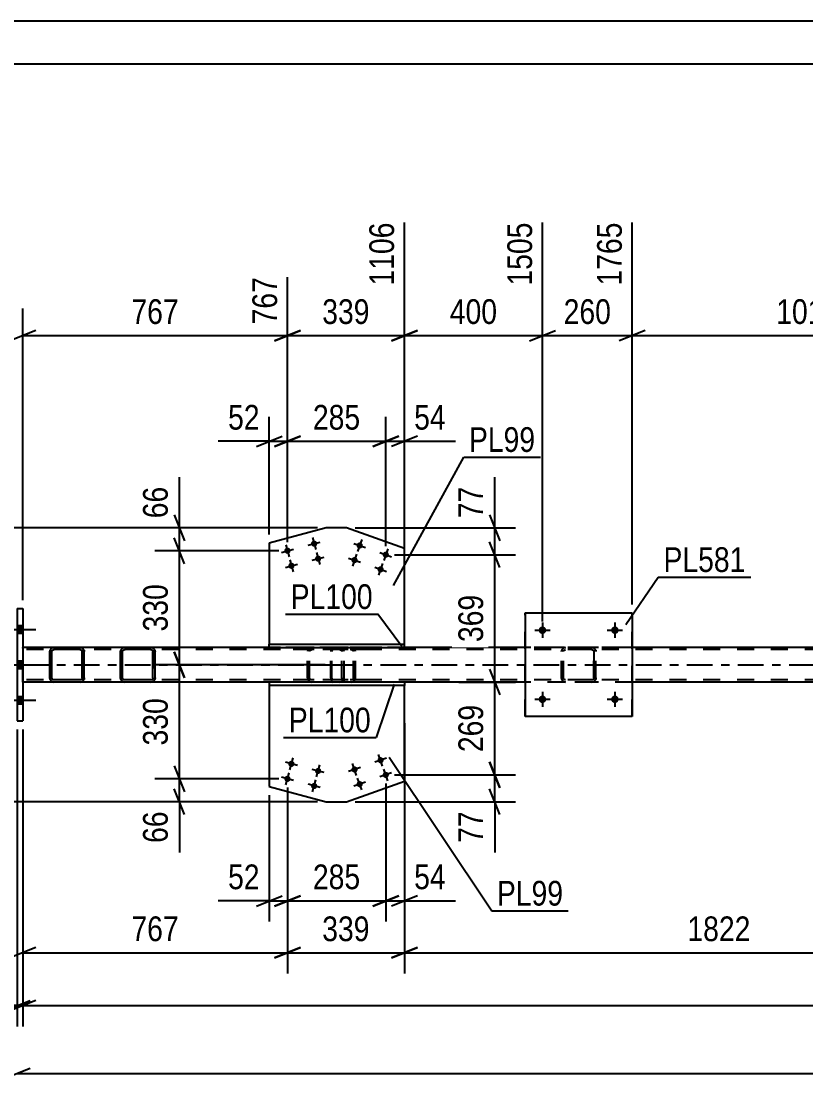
# Model space of a CAD drawing. Header units: millimetres. Extents: x -116 to 725, y -402 to 192.
# Drawn here: x -17.8 to 73.2, y 69.2 to 191.7 of the extents above; entities that cross this region are included whole.
import ezdxf

# ---------------------------------------------------------------- set-up
doc = ezdxf.new("R2010")
doc.units = ezdxf.units.MM
doc.linetypes.add('DXK_LINE_DOT2', pattern=[3.9198, 1.9599, -1.9599])
doc.linetypes.add('DXK_LINE_DOT3', pattern=[5.9187, 2.979, -0.9799, 0.9799, -0.9799])
doc.styles.add('Arial Narrow', font='ARIALN.TTF', dxfattribs={"height": 0.2})

# ---------------------------------------------------------------- blocks, each defined once
blk = doc.blocks.new('Unknown-200057545-1133')
at = {"color": 5, "linetype": 'Continuous'}
for p, q in [((725.28, 191.75), (-115.72, 191.75)), ((720.28, 186.75), (-110.72, 186.75))]:
    blk.add_line(p, q, dxfattribs=at)
blk = doc.blocks.new('Bolt-200057545-6666 - 6662')
at = {"linetype": 'Continuous'}
for points in [[(43.07, 121.19, -1), (42.19, 121.19, -1)], [(51.47, 121.19, -1), (50.59, 121.19, -1)]]:
    blk.add_hatch(color=1, dxfattribs=at).paths.add_polyline_path(points)
at = {"color": 1, "linetype": 'Continuous'}
for p, q in [((42.63, 122.07), (42.63, 120.31)), ((51.03, 122.07), (51.03, 120.31)), ((41.75, 121.19), (43.51, 121.19)), ((50.15, 121.19), (51.91, 121.19))]:
    blk.add_line(p, q, dxfattribs=at)
blk = doc.blocks.new('Bolt-200057545-6667 - 6662')
at = {"linetype": 'Continuous'}
for points in [[(43.07, 113.19, -1), (42.19, 113.19, -1)], [(51.47, 113.19, -1), (50.59, 113.19, -1)]]:
    blk.add_hatch(color=1, dxfattribs=at).paths.add_polyline_path(points)
at = {"color": 1, "linetype": 'Continuous'}
for p, q in [((42.63, 114.07), (42.63, 112.31)), ((51.03, 114.07), (51.03, 112.31)), ((41.75, 113.19), (43.51, 113.19)), ((50.15, 113.19), (51.91, 113.19))]:
    blk.add_line(p, q, dxfattribs=at)
blk = doc.blocks.new('Part-200057545-6696 - 6662')
at = {"color": 2, "linetype": 'Continuous'}
for p, q in [((-14.41, 118.89), (-14.45, 118.71)), ((-14.19, 118.8), (-14.14, 118.88)), ((-13.97, 119.19), (-14.15, 119.15)), ((-14.14, 118.88), (-14.06, 118.93)), ((-14.06, 118.93), (-13.97, 118.95)), ((-10.93, 119.19), (-13.97, 119.19)), ((-10.93, 118.95), (-13.97, 118.95)), ((-10.74, 119.15), (-10.93, 119.19)), ((-10.93, 118.95), (-10.84, 118.93)), ((-10.84, 118.93), (-10.76, 118.88)), ((-10.76, 118.88), (-10.71, 118.8)), ((-10.45, 118.71), (-10.48, 118.89)), ((-14.45, 115.67), (-14.45, 118.71)), ((-14.21, 118.71), (-14.19, 118.8)), ((-14.21, 115.67), (-14.21, 118.71)), ((-10.71, 118.8), (-10.69, 118.71)), ((-10.69, 115.67), (-10.69, 118.71)), ((-10.45, 115.67), (-10.45, 118.71)), ((-14.45, 115.67), (-14.41, 115.48)), ((-14.19, 115.57), (-14.21, 115.67)), ((-14.14, 115.5), (-14.19, 115.57)), ((-14.15, 115.22), (-13.97, 115.19)), ((-14.06, 115.44), (-14.14, 115.5)), ((-13.97, 115.43), (-14.06, 115.44)), ((-10.93, 115.43), (-13.97, 115.43)), ((-10.93, 115.19), (-13.97, 115.19)), ((-10.84, 115.44), (-10.93, 115.43)), ((-10.93, 115.19), (-10.74, 115.22)), ((-10.76, 115.5), (-10.84, 115.44)), ((-10.71, 115.57), (-10.76, 115.5)), ((-10.69, 115.67), (-10.71, 115.57)), ((-10.48, 115.48), (-10.45, 115.67))]:
    blk.add_line(p, q, dxfattribs=at)
at = {"color": 7, "linetype": 'DXK_LINE_DOT2'}
for p, q in [((-14.45, 118.71), (-14.41, 118.89)), ((-14.15, 119.15), (-13.97, 119.19)), ((-10.93, 119.19), (-10.74, 119.15)), ((-10.48, 118.89), (-10.45, 118.71)), ((-14.45, 115.67), (-14.45, 118.71)), ((-14.21, 115.67), (-14.21, 118.71)), ((-10.69, 118.71), (-10.69, 115.67)), ((-10.45, 115.67), (-10.45, 118.71)), ((-14.41, 115.48), (-14.45, 115.67)), ((-13.97, 115.19), (-14.15, 115.22)), ((-10.74, 115.22), (-10.93, 115.19)), ((-10.45, 115.67), (-10.48, 115.48))]:
    blk.add_line(p, q, dxfattribs=at)
at = {"color": 2, "linetype": 'Continuous'}
for centre, start, end in [((-13.97, 118.71), 112.5, 157.5), ((-10.93, 118.71), 22.5, 67.5), ((-13.97, 115.67), 202.5, 247.5), ((-10.93, 115.67), 292.5, 337.5)]:
    blk.add_arc(centre, 0.48, start, end, dxfattribs=at)
at = {"color": 7, "linetype": 'DXK_LINE_DOT2'}
for centre, start, end in [((-13.97, 118.71), 112.5, 157.5), ((-10.93, 118.71), 22.5, 67.5), ((-13.97, 115.67), 202.5, 247.5), ((-10.93, 115.67), 292.5, 337.5)]:
    blk.add_arc(centre, 0.48, start, end, dxfattribs=at)
blk = doc.blocks.new('Part-200057545-6697 - 6662')
at = {"color": 2, "linetype": 'Continuous'}
for p, q in [((-6.21, 118.89), (-6.25, 118.71)), ((-5.99, 118.8), (-5.94, 118.88)), ((-5.77, 119.19), (-5.95, 119.15)), ((-5.94, 118.88), (-5.86, 118.93)), ((-5.86, 118.93), (-5.77, 118.95)), ((-2.73, 119.19), (-5.77, 119.19)), ((-2.73, 118.95), (-5.77, 118.95)), ((-2.54, 119.15), (-2.73, 119.19)), ((-2.73, 118.95), (-2.64, 118.93)), ((-2.64, 118.93), (-2.56, 118.88)), ((-2.56, 118.88), (-2.51, 118.8)), ((-2.25, 118.71), (-2.28, 118.89)), ((-6.25, 115.67), (-6.25, 118.71)), ((-6.01, 118.71), (-5.99, 118.8)), ((-6.01, 115.67), (-6.01, 118.71)), ((-2.51, 118.8), (-2.49, 118.71)), ((-2.49, 115.67), (-2.49, 118.71)), ((-2.25, 115.67), (-2.25, 118.71)), ((-6.25, 115.67), (-6.21, 115.48)), ((-5.99, 115.57), (-6.01, 115.67)), ((-5.94, 115.5), (-5.99, 115.57)), ((-5.95, 115.22), (-5.77, 115.19)), ((-5.86, 115.44), (-5.94, 115.5)), ((-5.77, 115.43), (-5.86, 115.44)), ((-2.73, 115.43), (-5.77, 115.43)), ((-2.73, 115.19), (-5.77, 115.19)), ((-2.64, 115.44), (-2.73, 115.43)), ((-2.73, 115.19), (-2.54, 115.22)), ((-2.56, 115.5), (-2.64, 115.44)), ((-2.51, 115.57), (-2.56, 115.5)), ((-2.49, 115.67), (-2.51, 115.57)), ((-2.28, 115.48), (-2.25, 115.67))]:
    blk.add_line(p, q, dxfattribs=at)
at = {"color": 7, "linetype": 'DXK_LINE_DOT2'}
for p, q in [((-6.25, 118.71), (-6.21, 118.89)), ((-5.95, 119.15), (-5.77, 119.19)), ((-2.73, 119.19), (-2.54, 119.15)), ((-2.28, 118.89), (-2.25, 118.71)), ((-6.25, 115.67), (-6.25, 118.71)), ((-6.01, 115.67), (-6.01, 118.71)), ((-2.49, 118.71), (-2.49, 115.67)), ((-2.25, 115.67), (-2.25, 118.71)), ((-6.21, 115.48), (-6.25, 115.67)), ((-5.77, 115.19), (-5.95, 115.22)), ((-2.54, 115.22), (-2.73, 115.19)), ((-2.25, 115.67), (-2.28, 115.48))]:
    blk.add_line(p, q, dxfattribs=at)
at = {"color": 2, "linetype": 'Continuous'}
for centre, start, end in [((-5.77, 118.71), 112.5, 157.5), ((-2.73, 118.71), 22.5, 67.5), ((-5.77, 115.67), 202.5, 247.5), ((-2.73, 115.67), 292.5, 337.5)]:
    blk.add_arc(centre, 0.48, start, end, dxfattribs=at)
at = {"color": 7, "linetype": 'DXK_LINE_DOT2'}
for centre, start, end in [((-5.77, 118.71), 112.5, 157.5), ((-2.73, 118.71), 22.5, 67.5), ((-5.77, 115.67), 202.5, 247.5), ((-2.73, 115.67), 292.5, 337.5)]:
    blk.add_arc(centre, 0.48, start, end, dxfattribs=at)
blk = doc.blocks.new('Part-200057545-6702 - 6662')
at = {"color": 2, "linetype": 'Continuous'}
for p, q in [((40.63, 123.19), (40.63, 111.19)), ((40.63, 123.19), (53.03, 123.19)), ((53.03, 123.19), (53.03, 111.19)), ((53.03, 111.19), (40.63, 111.19))]:
    blk.add_line(p, q, dxfattribs=at)
at = {"color": 7, "linetype": 'DXK_LINE_DOT2'}
for p, q in [((40.63, 111.19), (40.63, 123.19)), ((53.03, 111.19), (53.03, 123.19))]:
    blk.add_line(p, q, dxfattribs=at)
blk = doc.blocks.new('Part-200057545-6703 - 6662')
at = {"color": 7, "linetype": 'DXK_LINE_DOT2'}
for p, q in [((44.83, 118.71), (44.87, 118.89)), ((44.87, 118.89), (44.83, 118.71)), ((45.09, 118.8), (45.14, 118.88)), ((45.13, 119.15), (45.31, 119.19)), ((45.31, 119.19), (45.13, 119.15)), ((45.14, 118.88), (45.22, 118.93)), ((45.22, 118.93), (45.31, 118.95)), ((48.35, 119.19), (45.31, 119.19)), ((48.35, 118.95), (45.31, 118.95)), ((48.35, 119.19), (48.54, 119.15)), ((48.54, 119.15), (48.35, 119.19)), ((48.35, 118.95), (48.44, 118.93)), ((48.44, 118.93), (48.52, 118.88)), ((48.52, 118.88), (48.57, 118.8)), ((48.8, 118.89), (48.83, 118.71)), ((48.83, 118.71), (48.8, 118.89)), ((44.83, 115.67), (44.83, 118.71)), ((44.83, 115.67), (44.83, 118.71)), ((45.07, 118.71), (45.09, 118.8)), ((45.07, 115.67), (45.07, 118.71)), ((45.07, 115.67), (45.07, 118.71)), ((48.57, 118.8), (48.59, 118.71)), ((48.59, 115.67), (48.59, 118.71)), ((48.59, 118.71), (48.59, 115.67)), ((48.83, 115.67), (48.83, 118.71)), ((48.83, 115.67), (48.83, 118.71)), ((44.87, 115.48), (44.83, 115.67)), ((44.83, 115.67), (44.87, 115.48)), ((45.09, 115.57), (45.07, 115.67)), ((45.14, 115.5), (45.09, 115.57)), ((45.31, 115.19), (45.13, 115.22)), ((45.13, 115.22), (45.31, 115.19)), ((45.22, 115.44), (45.14, 115.5)), ((45.31, 115.43), (45.22, 115.44)), ((48.35, 115.43), (45.31, 115.43)), ((48.35, 115.19), (45.31, 115.19)), ((48.44, 115.44), (48.35, 115.43)), ((48.54, 115.22), (48.35, 115.19)), ((48.35, 115.19), (48.54, 115.22)), ((48.52, 115.5), (48.44, 115.44)), ((48.57, 115.57), (48.52, 115.5)), ((48.59, 115.67), (48.57, 115.57)), ((48.83, 115.67), (48.8, 115.48)), ((48.8, 115.48), (48.83, 115.67))]:
    blk.add_line(p, q, dxfattribs=at)
at = {"color": 7, "linetype": 'DXK_LINE_DOT3'}
blk.add_line((46.83, 117.19), (46.83, 117.19), dxfattribs=at)
at = {"color": 7, "linetype": 'DXK_LINE_DOT2'}
for centre, start, end in [((45.31, 118.71), 112.5, 157.5), ((45.31, 118.71), 112.5, 157.5), ((48.35, 118.71), 22.5, 67.5), ((48.35, 118.71), 22.5, 67.5), ((45.31, 115.67), 202.5, 247.5), ((45.31, 115.67), 202.5, 247.5), ((48.35, 115.67), 292.5, 337.5), ((48.35, 115.67), 292.5, 337.5)]:
    blk.add_arc(centre, 0.48, start, end, dxfattribs=at)
blk = doc.blocks.new('Part-200057545-6809 - 6662')
at = {"color": 2, "linetype": 'Continuous'}
for p, q in [((-18.22, 123.69), (-17.58, 123.69)), ((-18.22, 123.69), (-18.22, 110.69)), ((-17.58, 123.69), (-17.58, 110.69)), ((-18.22, 110.69), (-17.58, 110.69))]:
    blk.add_line(p, q, dxfattribs=at)
blk = doc.blocks.new('Part-200057545-6814 - 6662')
at = {"color": 2, "linetype": 'Continuous'}
for p, q in [((10.99, 119.19), (10.99, 119.59)), ((10.99, 119.59), (26.64, 119.59)), ((10.99, 119.19), (26.64, 119.19)), ((26.64, 119.19), (26.64, 119.59))]:
    blk.add_line(p, q, dxfattribs=at)
blk = doc.blocks.new('Part-200057545-6819 - 6662')
at = {"color": 2, "linetype": 'Continuous'}
for p, q in [((26.64, 115.19), (10.99, 115.19)), ((10.99, 115.19), (10.99, 114.79)), ((26.64, 115.19), (26.64, 114.79)), ((26.64, 114.79), (10.99, 114.79))]:
    blk.add_line(p, q, dxfattribs=at)
blk = doc.blocks.new('Bolt-200057545-6946 - 6662')
at = {"linetype": 'Continuous'}
for points in [[(13.2, 105.8, -1), (13.9, 105.62, -1)], [(12.74, 104.07, -1), (13.44, 103.88, -1)], [(16.3, 104.98, -1), (16.99, 104.8, -1)], [(15.83, 103.24, -1), (16.53, 103.06, -1)]]:
    blk.add_hatch(color=1, dxfattribs=at).paths.add_polyline_path(points)
at = {"color": 1, "linetype": 'Continuous'}
for p, q in [((14.25, 105.53), (12.86, 105.9)), ((13.37, 105.02), (13.74, 106.41)), ((16.46, 104.19), (16.83, 105.59)), ((13.78, 103.79), (12.39, 104.16)), ((12.9, 103.28), (13.27, 104.67)), ((17.34, 104.7), (15.95, 105.07)), ((16.88, 102.97), (15.48, 103.34)), ((16, 102.45), (16.37, 103.85))]:
    blk.add_line(p, q, dxfattribs=at)
blk = doc.blocks.new('Part-200057545-6866 - 6662')
at = {"color": 2, "linetype": 'Continuous'}
for p, q in [((10.99, 114.79), (10.99, 103.08)), ((26.64, 103.72), (26.64, 114.79)), ((10.99, 103.08), (17.56, 101.33)), ((19.93, 101.33), (26.64, 103.72)), ((17.56, 101.33), (19.93, 101.33))]:
    blk.add_line(p, q, dxfattribs=at)
at = {"color": 7, "linetype": 'DXK_LINE_DOT2'}
blk.add_line((26.64, 114.79), (10.99, 114.79), dxfattribs=at)
blk = doc.blocks.new('Part-200057545-6871 - 6662')
at = {"color": 2, "linetype": 'Continuous'}
for p, q in [((17.56, 133.04), (10.99, 131.29)), ((19.93, 133.04), (17.56, 133.04)), ((26.64, 130.66), (19.93, 133.04)), ((10.99, 131.29), (10.99, 119.59)), ((26.64, 119.59), (26.64, 130.66))]:
    blk.add_line(p, q, dxfattribs=at)
at = {"color": 7, "linetype": 'DXK_LINE_DOT2'}
blk.add_line((10.99, 119.59), (26.64, 119.59), dxfattribs=at)
blk = doc.blocks.new('Part-200057545-6877 - 6662')
at = {"color": 2, "linetype": 'Continuous'}
for p, q in [((-13.97, 119.19), (-17.58, 119.19)), ((-5.77, 119.19), (-10.93, 119.19)), ((10.99, 119.19), (-2.73, 119.19)), ((40.63, 119.19), (26.64, 119.19)), ((91.71, 119.19), (53.03, 119.19)), ((-13.97, 115.19), (-17.58, 115.19)), ((-5.77, 115.19), (-10.93, 115.19)), ((10.99, 115.19), (-2.73, 115.19)), ((40.63, 115.19), (26.64, 115.19)), ((91.71, 115.19), (53.03, 115.19))]:
    blk.add_line(p, q, dxfattribs=at)
at = {"color": 7, "linetype": 'DXK_LINE_DOT2'}
for p, q in [((-17.58, 115.19), (-17.58, 119.19)), ((631.6, 118.95), (-17.58, 118.95)), ((-10.93, 119.19), (-13.97, 119.19)), ((631.6, 119.19), (-5.77, 119.19)), ((26.64, 119.19), (10.99, 119.19)), ((53.03, 119.19), (40.63, 119.19)), ((631.6, 115.43), (-17.58, 115.43)), ((-5.77, 115.19), (-13.97, 115.19)), ((-2.73, 115.19), (-5.77, 115.19)), ((26.64, 115.19), (10.99, 115.19)), ((53.03, 115.19), (40.63, 115.19))]:
    blk.add_line(p, q, dxfattribs=at)
at = {"color": 7, "linetype": 'DXK_LINE_DOT3'}
blk.add_line((-17.58, 117.19), (631.6, 117.19), dxfattribs=at)
blk = doc.blocks.new('Part-200057545-6894 - 6662')
at = {"color": 7, "linetype": 'DXK_LINE_DOT2'}
for p, q in [((18.13, 118.89), (18.11, 118.71)), ((18.19, 119.05), (18.13, 118.89)), ((18.28, 119.15), (18.19, 119.05)), ((18.26, 118.8), (18.29, 118.88)), ((18.38, 119.19), (18.28, 119.15)), ((18.29, 118.88), (18.33, 118.93)), ((18.33, 118.93), (18.38, 118.95)), ((22.32, 119.19), (18.38, 119.19)), ((22.32, 118.95), (18.38, 118.95)), ((19.66, 119.19), (19.66, 118.95)), ((20.67, 119.15), (20.47, 119.19)), ((20.47, 118.95), (20.57, 118.93)), ((20.57, 118.93), (20.65, 118.88)), ((20.65, 118.88), (20.71, 118.8)), ((20.94, 118.88), (20.94, 118.89)), ((20.98, 118.71), (20.94, 118.88)), ((18.11, 115.67), (18.11, 118.71)), ((18.25, 118.71), (18.26, 118.8)), ((18.25, 115.67), (18.25, 118.71)), ((20.71, 118.8), (20.73, 118.71)), ((20.73, 115.67), (20.73, 118.71)), ((20.98, 115.67), (20.98, 118.71)), ((18.11, 115.67), (18.13, 115.48)), ((18.13, 115.48), (18.19, 115.33)), ((18.19, 115.33), (18.28, 115.22)), ((18.26, 115.57), (18.25, 115.67)), ((18.29, 115.5), (18.26, 115.57)), ((18.28, 115.22), (18.38, 115.19)), ((18.33, 115.44), (18.29, 115.5)), ((18.38, 115.43), (18.33, 115.44)), ((22.32, 115.43), (18.38, 115.43)), ((22.32, 115.19), (18.38, 115.19)), ((19.66, 115.22), (19.66, 115.43)), ((19.66, 115.19), (19.66, 115.22)), ((20.57, 115.44), (20.47, 115.43)), ((20.47, 115.19), (20.67, 115.22)), ((20.65, 115.5), (20.57, 115.44)), ((20.71, 115.57), (20.65, 115.5)), ((20.73, 115.67), (20.71, 115.57)), ((20.94, 115.48), (20.98, 115.67))]:
    blk.add_line(p, q, dxfattribs=at)
for centre, start, end in [((20.49, 118.69), 23.8494, 68.8059), ((20.49, 115.68), 291.1941, 336.1506)]:
    blk.add_arc(centre, 0.492, start, end, dxfattribs=at)
blk = doc.blocks.new('Part-200057545-6902 - 6662')
at = {"color": 7, "linetype": 'DXK_LINE_DOT2'}
for p, q in [((19.15, 119.19), (13.76, 119.19)), ((19.15, 118.95), (13.76, 118.95)), ((15.44, 118.88), (15.4, 118.71)), ((15.44, 118.89), (15.44, 118.88)), ((15.68, 118.8), (15.73, 118.88)), ((15.91, 119.19), (15.72, 119.15)), ((15.73, 118.88), (15.82, 118.93)), ((15.82, 118.93), (15.91, 118.95)), ((19.34, 119.15), (19.15, 119.19)), ((19.15, 118.95), (19.25, 118.93)), ((19.25, 118.93), (19.33, 118.88)), ((19.33, 118.88), (19.38, 118.8)), ((19.62, 118.88), (19.62, 118.89)), ((19.66, 118.71), (19.62, 118.88)), ((15.4, 115.67), (15.4, 118.71)), ((15.66, 118.71), (15.68, 118.8)), ((15.66, 115.67), (15.66, 118.71)), ((19.38, 118.8), (19.4, 118.71)), ((19.4, 115.67), (19.4, 118.71)), ((19.66, 115.67), (19.66, 118.71)), ((19.15, 115.43), (13.76, 115.43)), ((19.15, 115.19), (13.76, 115.19)), ((15.4, 115.67), (15.44, 115.48)), ((15.68, 115.57), (15.66, 115.67)), ((15.73, 115.5), (15.68, 115.57)), ((15.72, 115.22), (15.91, 115.19)), ((15.82, 115.44), (15.73, 115.5)), ((15.91, 115.43), (15.82, 115.44)), ((19.25, 115.44), (19.15, 115.43)), ((19.15, 115.19), (19.34, 115.22)), ((19.33, 115.5), (19.25, 115.44)), ((19.38, 115.57), (19.33, 115.5)), ((19.4, 115.67), (19.38, 115.57)), ((19.62, 115.48), (19.66, 115.67))]:
    blk.add_line(p, q, dxfattribs=at)
at = {"color": 7, "linetype": 'DXK_LINE_DOT3'}
blk.add_line((15.37, 117.19), (20.95, 117.19), dxfattribs=at)
at = {"color": 7, "linetype": 'DXK_LINE_DOT2'}
for centre, start, end in [((15.89, 118.69), 110.7583, 155.68), ((19.17, 118.69), 24.32, 69.2417), ((15.89, 115.69), 204.32, 249.2417), ((19.17, 115.69), 290.7583, 335.68)]:
    blk.add_arc(centre, 0.496, start, end, dxfattribs=at)
blk = doc.blocks.new('Bolt-200057545-6937 - 6662')
at = {"linetype": 'Continuous'}
for points in [[(-17.58, 120.85), (-17.58, 121.73), (-18.22, 121.73), (-18.22, 120.85)], [(-17.58, 120.85), (-17.58, 121.73), (-18.22, 121.73), (-18.22, 120.85)], [(-17.58, 120.85), (-17.58, 121.73), (-18.22, 121.73), (-18.22, 120.85)], [(-17.58, 116.75), (-17.58, 117.63), (-18.22, 117.63), (-18.22, 116.75)], [(-17.58, 116.75), (-17.58, 117.63), (-18.22, 117.63), (-18.22, 116.75)], [(-17.58, 112.65), (-17.58, 113.53), (-18.22, 113.53), (-18.22, 112.65)], [(-17.58, 112.65), (-17.58, 113.53), (-18.22, 113.53), (-18.22, 112.65)], [(-17.58, 112.65), (-17.58, 113.53), (-18.22, 113.53), (-18.22, 112.65)]]:
    blk.add_hatch(color=1, dxfattribs=at).paths.add_polyline_path(points)
at = {"color": 1, "linetype": 'Continuous'}
for p, q in [((-18.22, 121.73), (-17.58, 121.73)), ((-18.22, 121.73), (-17.58, 121.73)), ((-18.22, 121.73), (-17.58, 121.73)), ((-19.38, 121.29), (-16.06, 121.29)), ((-19.38, 121.29), (-16.06, 121.29)), ((-19.38, 121.29), (-16.06, 121.29)), ((-18.22, 120.85), (-17.58, 120.85)), ((-18.22, 120.85), (-17.58, 120.85)), ((-18.22, 120.85), (-17.58, 120.85)), ((-19.38, 117.19), (-16.06, 117.19)), ((-19.38, 117.19), (-16.06, 117.19)), ((-18.22, 117.63), (-17.58, 117.63)), ((-18.22, 117.63), (-17.58, 117.63)), ((-18.22, 116.75), (-17.58, 116.75)), ((-18.22, 116.75), (-17.58, 116.75)), ((-19.38, 113.09), (-16.06, 113.09)), ((-19.38, 113.09), (-16.06, 113.09)), ((-19.38, 113.09), (-16.06, 113.09)), ((-18.22, 113.53), (-17.58, 113.53)), ((-18.22, 113.53), (-17.58, 113.53)), ((-18.22, 113.53), (-17.58, 113.53)), ((-18.22, 112.65), (-17.58, 112.65)), ((-18.22, 112.65), (-17.58, 112.65)), ((-18.22, 112.65), (-17.58, 112.65))]:
    blk.add_line(p, q, dxfattribs=at)
blk = doc.blocks.new('Bolt-200057545-6944 - 6662')
at = {"linetype": 'Continuous'}
for points in [[(16.53, 131.31, -1), (15.83, 131.13, -1)], [(13.44, 130.49, -1), (12.74, 130.31, -1)], [(13.9, 128.75, -1), (13.2, 128.57, -1)], [(16.99, 129.57, -1), (16.3, 129.39, -1)]]:
    blk.add_hatch(color=1, dxfattribs=at).paths.add_polyline_path(points)
at = {"color": 1, "linetype": 'Continuous'}
for p, q in [((15.48, 131.04), (16.88, 131.41)), ((16, 131.92), (16.37, 130.53)), ((12.39, 130.21), (13.78, 130.58)), ((12.9, 131.09), (13.27, 129.7)), ((16.46, 130.18), (16.83, 128.79)), ((12.86, 128.47), (14.25, 128.84)), ((13.37, 129.35), (13.74, 127.96)), ((15.95, 129.3), (17.34, 129.67))]:
    blk.add_line(p, q, dxfattribs=at)
blk = doc.blocks.new('Bolt-200057545-6945 - 6662')
at = {"linetype": 'Continuous'}
for points in [[(21.8, 130.89, -1), (21.12, 131.13, -1)], [(24.82, 129.82, -1), (24.14, 130.06, -1)], [(21.2, 129.19, -1), (20.52, 129.43, -1)], [(24.22, 128.12, -1), (23.54, 128.36, -1)]]:
    blk.add_hatch(color=1, dxfattribs=at).paths.add_polyline_path(points)
at = {"color": 1, "linetype": 'Continuous'}
for p, q in [((20.79, 131.25), (22.14, 130.77)), ((21.7, 131.69), (21.22, 130.33)), ((21.1, 129.99), (20.62, 128.63)), ((23.8, 130.18), (25.16, 129.7)), ((24.72, 130.62), (24.24, 129.26)), ((20.18, 129.55), (21.54, 129.07)), ((24.12, 128.92), (23.64, 127.56)), ((23.2, 128.48), (24.56, 128))]:
    blk.add_line(p, q, dxfattribs=at)
blk = doc.blocks.new('Bolt-200057545-6947 - 6662')
at = {"linetype": 'Continuous'}
for points in [[(20.52, 104.94, -1), (21.2, 105.18, -1)], [(23.54, 106.01, -1), (24.22, 106.25, -1)], [(24.14, 104.31, -1), (24.82, 104.55, -1)], [(21.12, 103.24, -1), (21.8, 103.48, -1)]]:
    blk.add_hatch(color=1, dxfattribs=at).paths.add_polyline_path(points)
at = {"color": 1, "linetype": 'Continuous'}
for p, q in [((24.12, 105.45), (23.64, 106.81)), ((21.1, 104.38), (20.62, 105.74)), ((24.56, 106.37), (23.2, 105.89)), ((21.54, 105.3), (20.18, 104.82)), ((25.16, 104.67), (23.8, 104.19)), ((24.72, 103.76), (24.24, 105.11)), ((22.14, 103.6), (20.79, 103.12)), ((21.7, 102.69), (21.22, 104.04))]:
    blk.add_line(p, q, dxfattribs=at)
blk = doc.blocks.new('StraightDimension-200057545-18273 - 6662')
at = {"color": 7, "linetype": 'Continuous'}
for p, q in [((53.03, 124.19), (53.03, 168.43)), ((93.71, 122.19), (93.71, 163.93)), ((54.53, 155.92), (51.53, 154.72)), ((92.21, 154.72), (95.21, 155.92)), ((53.03, 155.32), (93.71, 155.32))]:
    blk.add_line(p, q, dxfattribs=at)
at = {"color": 0}
blk.add_wipeout([(77.63, 156.07), (77.63, 160.27), (69.12, 160.27), (69.12, 156.07)], dxfattribs=at)
at = {"color": 3, "style": 'Arial Narrow'}
blk.add_text('1017', height=2.863, dxfattribs=at).set_placement((69.72, 156.67))
at = {"color": 0, "linetype": 'Continuous'}
blk.add_wipeout([(93.11, 164.53), (88.91, 164.53), (88.91, 156.02), (93.11, 156.02)], dxfattribs=at)
at = {"color": 3, "linetype": 'Continuous', "style": 'Arial Narrow'}
blk.add_text('2782', height=2.863, rotation=90.0002, dxfattribs=at).set_placement((92.51, 156.62))
blk = doc.blocks.new('StraightDimension-200057545-18205 - 6662')
at = {"color": 7, "linetype": 'Continuous'}
for p, q in [((26.64, 110.43), (26.64, 81.42)), ((13.09, 102.97), (13.09, 81.42)), ((14.59, 84.42), (11.59, 83.22)), ((13.09, 83.82), (26.64, 83.82)), ((25.14, 83.22), (28.14, 84.42))]:
    blk.add_line(p, q, dxfattribs=at)
at = {"color": 0}
blk.add_wipeout([(23.21, 84.57), (23.21, 88.77), (16.52, 88.77), (16.52, 84.57)], dxfattribs=at)
at = {"color": 3, "style": 'Arial Narrow'}
blk.add_text('339', height=2.863, dxfattribs=at).set_placement((17.12, 85.17))
blk = doc.blocks.new('StraightDimension-200057545-18204 - 6662')
at = {"color": 7, "linetype": 'Continuous'}
for p, q in [((26.64, 110.43), (26.64, 81.42)), ((99.53, 110.09), (99.53, 81.42)), ((28.14, 84.42), (25.14, 83.22)), ((26.64, 83.82), (99.53, 83.82)), ((98.03, 83.22), (101.03, 84.42))]:
    blk.add_line(p, q, dxfattribs=at)
at = {"color": 0}
blk.add_wipeout([(67.35, 84.57), (67.35, 88.77), (58.83, 88.77), (58.83, 84.57)], dxfattribs=at)
at = {"color": 3, "style": 'Arial Narrow'}
blk.add_text('1822', height=2.863, dxfattribs=at).set_placement((59.43, 85.17))
blk = doc.blocks.new('StraightDimension-200057545-18206 - 6662')
at = {"color": 7, "linetype": 'Continuous'}
for p, q in [((-17.58, 109.69), (-17.58, 81.42)), ((13.09, 102.97), (13.09, 81.42)), ((-16.08, 84.42), (-19.08, 83.22)), ((-17.58, 83.82), (13.09, 83.82)), ((11.59, 83.22), (14.59, 84.42))]:
    blk.add_line(p, q, dxfattribs=at)
at = {"color": 0}
blk.add_wipeout([(1.09, 84.57), (1.09, 88.77), (-5.59, 88.77), (-5.59, 84.57)], dxfattribs=at)
at = {"color": 3, "style": 'Arial Narrow'}
blk.add_text('767', height=2.863, dxfattribs=at).set_placement((-4.99, 85.17))
blk = doc.blocks.new('StraightDimension-200057545-7114 - 6662')
at = {"color": 7, "linetype": 'Continuous'}
for p, q in [((24.48, 130.94), (24.48, 145.93)), ((26.64, 131.66), (26.64, 145.93)), ((22.98, 142.48), (25.98, 143.68)), ((28.14, 143.68), (25.14, 142.48)), ((24.48, 143.08), (26.64, 143.08)), ((26.64, 143.08), (32.55, 143.08)), ((26.64, 143.08), (32.55, 143.08))]:
    blk.add_line(p, q, dxfattribs=at)
at = {"color": 0}
blk.add_wipeout([(32.03, 143.83), (32.03, 148.03), (27.17, 148.03), (27.17, 143.83)], dxfattribs=at)
at = {"color": 3, "style": 'Arial Narrow'}
blk.add_text('54', height=2.863, dxfattribs=at).set_placement((27.77, 144.43))
blk = doc.blocks.new('StraightDimension-200057545-7124 - 6662')
at = {"color": 7, "linetype": 'Continuous'}
for p, q in [((13.09, 131.4), (13.09, 145.93)), ((24.48, 130.94), (24.48, 145.93)), ((11.59, 142.48), (14.59, 143.68)), ((25.98, 143.68), (22.98, 142.48)), ((13.09, 143.08), (24.48, 143.08))]:
    blk.add_line(p, q, dxfattribs=at)
at = {"color": 0}
blk.add_wipeout([(22.13, 143.83), (22.13, 148.03), (15.44, 148.03), (15.44, 143.83)], dxfattribs=at)
at = {"color": 3, "style": 'Arial Narrow'}
blk.add_text('285', height=2.863, dxfattribs=at).set_placement((16.04, 144.43))
blk = doc.blocks.new('StraightDimension-200057545-7134 - 6662')
at = {"color": 7, "linetype": 'Continuous'}
for p, q in [((10.99, 132.29), (10.99, 145.93)), ((13.09, 131.4), (13.09, 145.93)), ((9.49, 142.48), (12.49, 143.68)), ((14.59, 143.68), (11.59, 142.48)), ((10.99, 143.08), (5.08, 143.08)), ((10.99, 143.08), (5.08, 143.08)), ((10.99, 143.08), (13.09, 143.08))]:
    blk.add_line(p, q, dxfattribs=at)
at = {"color": 0}
blk.add_wipeout([(10.46, 143.83), (10.46, 148.03), (5.61, 148.03), (5.61, 143.83)], dxfattribs=at)
at = {"color": 3, "style": 'Arial Narrow'}
blk.add_text('52', height=2.863, dxfattribs=at).set_placement((6.21, 144.43))
blk = doc.blocks.new('StraightDimension-200057545-7145 - 6662')
at = {"color": 7, "linetype": 'Continuous'}
for p, q in [((-42.71, 131.54), (-43.91, 134.54)), ((16.56, 133.04), (-46.16, 133.04)), ((-43.31, 101.33), (-43.31, 133.04)), ((-43.91, 102.83), (-42.71, 99.83)), ((16.56, 101.33), (-46.16, 101.33))]:
    blk.add_line(p, q, dxfattribs=at)
at = {"color": 0}
blk.add_wipeout([(-44.06, 120.53), (-48.26, 120.53), (-48.26, 113.84), (-44.06, 113.84)], dxfattribs=at)
at = {"color": 3, "style": 'Arial Narrow'}
blk.add_text('793', height=2.863, rotation=90.0002, dxfattribs=at).set_placement((-44.66, 114.44))
blk = doc.blocks.new('StraightDimension-200057545-7156 - 6662')
at = {"color": 7, "linetype": 'Continuous'}
for p, q in [((1.17, 128.9), (-0.03, 131.9)), ((12.09, 130.4), (-2.28, 130.4)), ((0.57, 117.19), (0.57, 130.4)), ((-0.03, 118.69), (1.17, 115.69)), ((17.47, 117.19), (-2.28, 117.19))]:
    blk.add_line(p, q, dxfattribs=at)
at = {"color": 0}
blk.add_wipeout([(-0.18, 127.13), (-4.38, 127.13), (-4.38, 120.45), (-0.18, 120.45)], dxfattribs=at)
at = {"color": 3, "style": 'Arial Narrow'}
blk.add_text('330', height=2.863, rotation=90.0002, dxfattribs=at).set_placement((-0.78, 121.05))
blk = doc.blocks.new('StraightDimension-200057545-7173 - 6662')
at = {"color": 7, "linetype": 'Continuous'}
for p, q in [((-0.03, 105.47), (1.17, 102.47)), ((12.09, 103.97), (-2.28, 103.97)), ((0.57, 101.33), (0.57, 103.97)), ((1.17, 99.83), (-0.03, 102.83)), ((16.56, 101.33), (-2.28, 101.33)), ((0.57, 101.33), (0.57, 95.43)), ((0.57, 101.33), (0.57, 95.43))]:
    blk.add_line(p, q, dxfattribs=at)
at = {"color": 0}
blk.add_wipeout([(-0.18, 100.81), (-4.38, 100.81), (-4.38, 95.95), (-0.18, 95.95)], dxfattribs=at)
at = {"color": 3, "style": 'Arial Narrow'}
blk.add_text('66', height=2.863, rotation=90.0002, dxfattribs=at).set_placement((-0.78, 96.55))
blk = doc.blocks.new('StraightDimension-200057545-7183 - 6662')
at = {"color": 7, "linetype": 'Continuous'}
for p, q in [((1.17, 115.69), (-0.03, 118.69)), ((17.47, 117.19), (-2.28, 117.19)), ((0.57, 103.97), (0.57, 117.19)), ((-0.03, 105.47), (1.17, 102.47)), ((12.09, 103.97), (-2.28, 103.97))]:
    blk.add_line(p, q, dxfattribs=at)
at = {"color": 0}
blk.add_wipeout([(-0.18, 113.92), (-4.38, 113.92), (-4.38, 107.24), (-0.18, 107.24)], dxfattribs=at)
at = {"color": 3, "style": 'Arial Narrow'}
blk.add_text('330', height=2.863, rotation=90.0002, dxfattribs=at).set_placement((-0.78, 107.84))
blk = doc.blocks.new('StraightDimension-200057545-7200 - 6662')
at = {"color": 7, "linetype": 'Continuous'}
for p, q in [((0.57, 133.04), (0.57, 138.94)), ((0.57, 133.04), (0.57, 138.94)), ((-0.03, 134.54), (1.17, 131.54)), ((16.56, 133.04), (-2.28, 133.04)), ((0.57, 130.4), (0.57, 133.04)), ((1.17, 128.9), (-0.03, 131.9)), ((12.09, 130.4), (-2.28, 130.4))]:
    blk.add_line(p, q, dxfattribs=at)
at = {"color": 0}
blk.add_wipeout([(-0.18, 138.42), (-4.38, 138.42), (-4.38, 133.56), (-0.18, 133.56)], dxfattribs=at)
at = {"color": 3, "style": 'Arial Narrow'}
blk.add_text('66', height=2.863, rotation=90.0002, dxfattribs=at).set_placement((-0.78, 134.16))
blk = doc.blocks.new('StraightDimension-200057545-7211 - 6662')
at = {"color": 7, "linetype": 'Continuous'}
for p, q in [((-16.72, 70.42), (-19.72, 69.22)), ((-18.22, 69.82), (677.26, 69.82))]:
    blk.add_line(p, q, dxfattribs=at)
blk = doc.blocks.new('StraightDimension-200057545-7222 - 6662')
at = {"color": 7, "linetype": 'Continuous'}
for p, q in [((24.48, 103.43), (24.48, 87.44)), ((26.64, 102.72), (26.64, 87.44)), ((22.98, 89.24), (25.98, 90.44)), ((24.48, 89.84), (26.64, 89.84)), ((28.14, 90.44), (25.14, 89.24)), ((26.64, 89.84), (32.55, 89.84)), ((26.64, 89.84), (32.55, 89.84))]:
    blk.add_line(p, q, dxfattribs=at)
at = {"color": 0}
blk.add_wipeout([(32.03, 90.59), (32.03, 94.79), (27.17, 94.79), (27.17, 90.59)], dxfattribs=at)
at = {"color": 3, "style": 'Arial Narrow'}
blk.add_text('54', height=2.863, dxfattribs=at).set_placement((27.77, 91.19))
blk = doc.blocks.new('StraightDimension-200057545-7232 - 6662')
at = {"color": 7, "linetype": 'Continuous'}
for p, q in [((13.09, 102.97), (13.09, 87.44)), ((24.48, 103.43), (24.48, 87.44)), ((11.59, 89.24), (14.59, 90.44)), ((13.09, 89.84), (24.48, 89.84)), ((25.98, 90.44), (22.98, 89.24))]:
    blk.add_line(p, q, dxfattribs=at)
at = {"color": 0}
blk.add_wipeout([(22.13, 90.59), (22.13, 94.79), (15.44, 94.79), (15.44, 90.59)], dxfattribs=at)
at = {"color": 3, "style": 'Arial Narrow'}
blk.add_text('285', height=2.863, dxfattribs=at).set_placement((16.04, 91.19))
blk = doc.blocks.new('StraightDimension-200057545-7242 - 6662')
at = {"color": 7, "linetype": 'Continuous'}
for p, q in [((13.09, 102.97), (13.09, 87.44)), ((10.99, 102.08), (10.99, 87.44)), ((10.99, 89.84), (5.08, 89.84)), ((10.99, 89.84), (5.08, 89.84)), ((9.49, 89.24), (12.49, 90.44)), ((10.99, 89.84), (13.09, 89.84)), ((14.59, 90.44), (11.59, 89.24))]:
    blk.add_line(p, q, dxfattribs=at)
at = {"color": 0}
blk.add_wipeout([(10.46, 90.59), (10.46, 94.79), (5.61, 94.79), (5.61, 90.59)], dxfattribs=at)
at = {"color": 3, "style": 'Arial Narrow'}
blk.add_text('52', height=2.863, dxfattribs=at).set_placement((6.21, 91.19))
blk = doc.blocks.new('StraightDimension-200057545-7253 - 6662')
at = {"color": 7, "linetype": 'Continuous'}
for p, q in [((36.51, 105.93), (37.71, 102.93)), ((25.48, 104.43), (39.51, 104.43)), ((37.11, 101.33), (37.11, 104.43)), ((37.71, 99.83), (36.51, 102.83)), ((20.93, 101.33), (39.51, 101.33)), ((37.11, 101.33), (37.11, 95.43)), ((37.11, 101.33), (37.11, 95.43))]:
    blk.add_line(p, q, dxfattribs=at)
at = {"color": 0}
blk.add_wipeout([(36.36, 100.81), (32.16, 100.81), (32.16, 95.95), (36.36, 95.95)], dxfattribs=at)
at = {"color": 3, "style": 'Arial Narrow'}
blk.add_text('77', height=2.863, rotation=90.0002, dxfattribs=at).set_placement((35.76, 96.55))
blk = doc.blocks.new('StraightDimension-200057545-7263 - 6662')
at = {"color": 7, "linetype": 'Continuous'}
for p, q in [((36.51, 116.69), (37.71, 113.69)), ((32.93, 115.19), (39.51, 115.19)), ((37.11, 104.43), (37.11, 115.19)), ((37.71, 102.93), (36.51, 105.93)), ((25.48, 104.43), (39.51, 104.43))]:
    blk.add_line(p, q, dxfattribs=at)
at = {"color": 0}
blk.add_wipeout([(36.36, 113.15), (32.16, 113.15), (32.16, 106.47), (36.36, 106.47)], dxfattribs=at)
at = {"color": 3, "style": 'Arial Narrow'}
blk.add_text('269', height=2.863, rotation=90.0002, dxfattribs=at).set_placement((35.76, 107.07))
blk = doc.blocks.new('StraightDimension-200057545-11873 - 6662')
at = {"color": 7, "linetype": 'Continuous'}
for p, q in [((-17.58, 109.69), (-17.58, 75.3)), ((-16.08, 78.3), (-19.08, 77.1)), ((-17.58, 77.7), (676.62, 77.7))]:
    blk.add_line(p, q, dxfattribs=at)
blk = doc.blocks.new('StraightDimension-200057545-7279 - 6662')
at = {"color": 7, "linetype": 'Continuous'}
for p, q in [((37.71, 128.44), (36.51, 131.44)), ((25.48, 129.94), (39.51, 129.94)), ((37.11, 115.19), (37.11, 129.94)), ((36.51, 116.69), (37.71, 113.69)), ((32.93, 115.19), (39.51, 115.19))]:
    blk.add_line(p, q, dxfattribs=at)
at = {"color": 0}
blk.add_wipeout([(36.36, 125.9), (32.16, 125.9), (32.16, 119.22), (36.36, 119.22)], dxfattribs=at)
at = {"color": 3, "style": 'Arial Narrow'}
blk.add_text('369', height=2.863, rotation=90.0002, dxfattribs=at).set_placement((35.76, 119.82))
blk = doc.blocks.new('StraightDimension-200057545-7295 - 6662')
at = {"color": 7, "linetype": 'Continuous'}
for p, q in [((37.11, 133.04), (37.11, 138.94)), ((37.11, 133.04), (37.11, 138.94)), ((36.51, 134.54), (37.71, 131.54)), ((20.93, 133.04), (39.51, 133.04)), ((37.11, 129.94), (37.11, 133.04)), ((37.71, 128.44), (36.51, 131.44)), ((25.48, 129.94), (39.51, 129.94))]:
    blk.add_line(p, q, dxfattribs=at)
at = {"color": 0}
blk.add_wipeout([(36.36, 138.42), (32.16, 138.42), (32.16, 133.56), (36.36, 133.56)], dxfattribs=at)
at = {"color": 3, "style": 'Arial Narrow'}
blk.add_text('77', height=2.863, rotation=90.0002, dxfattribs=at).set_placement((35.76, 134.16))
blk = doc.blocks.new('StraightDimension-200057545-11874 - 6662')
at = {"color": 7, "linetype": 'Continuous'}
for p, q in [((-18.22, 109.69), (-18.22, 75.3)), ((-17.58, 109.69), (-17.58, 75.3)), ((-18.22, 77.7), (-24.13, 77.7)), ((-18.22, 77.7), (-24.13, 77.7)), ((-19.72, 77.1), (-16.72, 78.3)), ((-16.08, 78.3), (-19.08, 77.1)), ((-18.22, 77.7), (-17.58, 77.7))]:
    blk.add_line(p, q, dxfattribs=at)
at = {"color": 0}
blk.add_wipeout([(-18.75, 78.45), (-18.75, 82.65), (-23.6, 82.65), (-23.6, 78.45)], dxfattribs=at)
at = {"color": 3, "style": 'Arial Narrow'}
blk.add_text('16', height=2.863, dxfattribs=at).set_placement((-23, 79.05))
blk = doc.blocks.new('StraightDimension-200057545-18274 - 6662')
at = {"color": 7, "linetype": 'Continuous'}
for p, q in [((42.63, 122.19), (42.63, 168.43)), ((53.03, 124.19), (53.03, 168.43)), ((41.13, 154.72), (44.13, 155.92)), ((54.53, 155.92), (51.53, 154.72)), ((42.63, 155.32), (53.03, 155.32))]:
    blk.add_line(p, q, dxfattribs=at)
at = {"color": 0}
blk.add_wipeout([(51.17, 156.07), (51.17, 160.27), (44.49, 160.27), (44.49, 156.07)], dxfattribs=at)
at = {"color": 3, "style": 'Arial Narrow'}
blk.add_text('260', height=2.863, dxfattribs=at).set_placement((45.09, 156.67))
at = {"color": 0, "linetype": 'Continuous'}
blk.add_wipeout([(52.43, 169.03), (48.23, 169.03), (48.23, 160.52), (52.43, 160.52)], dxfattribs=at)
at = {"color": 3, "linetype": 'Continuous', "style": 'Arial Narrow'}
blk.add_text('1765', height=2.863, rotation=90.0002, dxfattribs=at).set_placement((51.83, 161.12))
blk = doc.blocks.new('StraightDimension-200057545-18275 - 6662')
at = {"color": 7, "linetype": 'Continuous'}
for p, q in [((26.64, 126.12), (26.64, 168.43)), ((42.63, 122.19), (42.63, 168.43)), ((28.14, 155.92), (25.14, 154.72)), ((41.13, 154.72), (44.13, 155.92)), ((26.64, 155.32), (42.63, 155.32))]:
    blk.add_line(p, q, dxfattribs=at)
at = {"color": 0}
blk.add_wipeout([(37.98, 156.07), (37.98, 160.27), (31.3, 160.27), (31.3, 156.07)], dxfattribs=at)
at = {"color": 3, "style": 'Arial Narrow'}
blk.add_text('400', height=2.863, dxfattribs=at).set_placement((31.9, 156.67))
at = {"color": 0, "linetype": 'Continuous'}
blk.add_wipeout([(42.03, 169.03), (37.83, 169.03), (37.83, 160.52), (42.03, 160.52)], dxfattribs=at)
at = {"color": 3, "linetype": 'Continuous', "style": 'Arial Narrow'}
blk.add_text('1505', height=2.863, rotation=90.0002, dxfattribs=at).set_placement((41.43, 161.12))
blk = doc.blocks.new('StraightDimension-200057545-18276 - 6662')
at = {"color": 7, "linetype": 'Continuous'}
for p, q in [((26.64, 126.12), (26.64, 168.43)), ((13.09, 131.4), (13.09, 162.1)), ((14.59, 155.92), (11.59, 154.72)), ((25.14, 154.72), (28.14, 155.92)), ((13.09, 155.32), (26.64, 155.32))]:
    blk.add_line(p, q, dxfattribs=at)
at = {"color": 0}
blk.add_wipeout([(23.21, 156.07), (23.21, 160.27), (16.52, 160.27), (16.52, 156.07)], dxfattribs=at)
at = {"color": 3, "style": 'Arial Narrow'}
blk.add_text('339', height=2.863, dxfattribs=at).set_placement((17.12, 156.67))
at = {"color": 0, "linetype": 'Continuous'}
blk.add_wipeout([(26.04, 169.03), (21.84, 169.03), (21.84, 160.52), (26.04, 160.52)], dxfattribs=at)
at = {"color": 3, "linetype": 'Continuous', "style": 'Arial Narrow'}
blk.add_text('1106', height=2.863, rotation=90.0002, dxfattribs=at).set_placement((25.44, 161.12))
blk = doc.blocks.new('StraightDimension-200057545-18277 - 6662')
at = {"color": 7, "linetype": 'Continuous'}
for p, q in [((13.09, 131.4), (13.09, 162.1)), ((-17.58, 124.69), (-17.58, 158.45)), ((-16.08, 155.92), (-19.08, 154.72)), ((11.59, 154.72), (14.59, 155.92)), ((-17.58, 155.32), (13.09, 155.32))]:
    blk.add_line(p, q, dxfattribs=at)
at = {"color": 0}
blk.add_wipeout([(1.09, 156.07), (1.09, 160.27), (-5.59, 160.27), (-5.59, 156.07)], dxfattribs=at)
at = {"color": 3, "style": 'Arial Narrow'}
blk.add_text('767', height=2.863, dxfattribs=at).set_placement((-4.99, 156.67))
at = {"color": 0, "linetype": 'Continuous'}
for points in [[(12.49, 162.7), (8.29, 162.7), (8.29, 156.02), (12.49, 156.02)], [(-18.18, 159.05), (-22.38, 159.05), (-22.38, 156.02), (-18.18, 156.02)]]:
    blk.add_wipeout(points, dxfattribs=at)
at = {"color": 3, "linetype": 'Continuous', "style": 'Arial Narrow'}
for s, height, p in [('767', 2.863, (11.89, 156.62)), ('0', 2.86, (-18.78, 156.62))]:
    blk.add_text(s, height=height, rotation=90.0002, dxfattribs=at).set_placement(p)
blk = doc.blocks.new('Mark-200057545-6698 - 6662')
at = {"color": 0}
blk.add_wipeout([(66.16, 127.94), (66.16, 130.94), (56.66, 130.94), (56.66, 127.94)], dxfattribs=at)
blk.add_wipeout([(66.16, 127.94), (66.16, 130.94), (56.66, 130.94), (56.66, 127.94)], dxfattribs=at)
at = {"color": 30, "linetype": 'Continuous'}
for p, q in [((52.31, 121.87), (56.06, 127.34)), ((56.06, 127.34), (66.76, 127.34))]:
    blk.add_line(p, q, dxfattribs=at)
at = {"color": 3, "style": 'Arial Narrow'}
blk.add_text('PL581', height=2.863, dxfattribs=at).set_placement((56.66, 127.94))
blk = doc.blocks.new('Mark-200057545-6810 - 6662')
at = {"color": 0}
blk.add_wipeout([(22.97, 123.65), (22.97, 126.65), (13.47, 126.65), (13.47, 123.65)], dxfattribs=at)
blk.add_wipeout([(22.97, 123.65), (22.97, 126.65), (13.47, 126.65), (13.47, 123.65)], dxfattribs=at)
at = {"color": 30, "linetype": 'Continuous'}
for p in [(12.87, 123.05), (26.33, 119.32)]:
    blk.add_line(p, (23.57, 123.05), dxfattribs=at)
at = {"color": 3, "style": 'Arial Narrow'}
blk.add_text('PL100', height=2.863, dxfattribs=at).set_placement((13.47, 123.65))
blk = doc.blocks.new('Mark-200057545-6815 - 6662')
at = {"color": 0}
blk.add_wipeout([(22.75, 109.36), (22.75, 112.36), (13.25, 112.36), (13.25, 109.36)], dxfattribs=at)
blk.add_wipeout([(22.75, 109.36), (22.75, 112.36), (13.25, 112.36), (13.25, 109.36)], dxfattribs=at)
at = {"color": 30, "linetype": 'Continuous'}
for p in [(25.46, 114.96), (12.65, 108.76)]:
    blk.add_line(p, (23.35, 108.76), dxfattribs=at)
at = {"color": 3, "style": 'Arial Narrow'}
blk.add_text('PL100', height=2.863, dxfattribs=at).set_placement((13.25, 109.36))
blk = doc.blocks.new('Mark-200057545-6862 - 6662')
at = {"color": 0}
blk.add_wipeout([(45.03, 89.29), (45.03, 92.29), (37.36, 92.29), (37.36, 89.29)], dxfattribs=at)
blk.add_wipeout([(45.03, 89.29), (45.03, 92.29), (37.36, 92.29), (37.36, 89.29)], dxfattribs=at)
at = {"color": 30, "linetype": 'Continuous'}
for p, q in [((24.87, 106.5), (36.76, 88.69)), ((36.76, 88.69), (45.63, 88.69))]:
    blk.add_line(p, q, dxfattribs=at)
at = {"color": 3, "style": 'Arial Narrow'}
blk.add_text('PL99', height=2.863, dxfattribs=at).set_placement((37.36, 89.29))
blk = doc.blocks.new('Mark-200057545-6867 - 6662')
at = {"color": 0}
blk.add_wipeout([(41.8, 141.85), (41.8, 144.85), (34.12, 144.85), (34.12, 141.85)], dxfattribs=at)
blk.add_wipeout([(41.8, 141.85), (41.8, 144.85), (34.12, 144.85), (34.12, 141.85)], dxfattribs=at)
at = {"color": 30, "linetype": 'Continuous'}
for p, q in [((25.36, 126.36), (33.52, 141.25)), ((33.52, 141.25), (42.4, 141.25))]:
    blk.add_line(p, q, dxfattribs=at)
at = {"color": 3, "style": 'Arial Narrow'}
blk.add_text('PL99', height=2.863, dxfattribs=at).set_placement((34.12, 141.85))

msp = doc.modelspace()

# ---------------------------------------------------------------- block references
for name in ['Unknown-200057545-1133', 'Part-200057545-6871 - 6662', 'Bolt-200057545-6944 - 6662', 'Bolt-200057545-6945 - 6662', 'Part-200057545-6809 - 6662', 'Part-200057545-6702 - 6662', 'Bolt-200057545-6937 - 6662', 'Bolt-200057545-6666 - 6662', 'Part-200057545-6877 - 6662', 'Part-200057545-6696 - 6662', 'Part-200057545-6697 - 6662', 'Part-200057545-6814 - 6662', 'Part-200057545-6902 - 6662', 'Part-200057545-6894 - 6662', 'Part-200057545-6703 - 6662', 'Part-200057545-6819 - 6662', 'Part-200057545-6866 - 6662', 'Bolt-200057545-6667 - 6662', 'Bolt-200057545-6947 - 6662', 'Bolt-200057545-6946 - 6662']:
    msp.add_blockref(name, (0, 0))

# ---------------------------------------------------------------- next in the draw order: block references
for name in ['StraightDimension-200057545-18273 - 6662', 'StraightDimension-200057545-7114 - 6662', 'StraightDimension-200057545-18205 - 6662']:
    msp.add_blockref(name, (0, 0))

# ---------------------------------------------------------------- next in the draw order: block references
for name in ['StraightDimension-200057545-18274 - 6662', 'StraightDimension-200057545-7124 - 6662', 'StraightDimension-200057545-18204 - 6662', 'StraightDimension-200057545-18206 - 6662']:
    msp.add_blockref(name, (0, 0))

# ---------------------------------------------------------------- next in the draw order: block references
for name in ['StraightDimension-200057545-7134 - 6662', 'Mark-200057545-6698 - 6662']:
    msp.add_blockref(name, (0, 0))

# ---------------------------------------------------------------- next in the draw order: block references
msp.add_blockref('StraightDimension-200057545-7145 - 6662', (0, 0))

# ---------------------------------------------------------------- next in the draw order: block references
for name in ['StraightDimension-200057545-7156 - 6662', 'StraightDimension-200057545-7173 - 6662']:
    msp.add_blockref(name, (0, 0))

# ---------------------------------------------------------------- next in the draw order: block references
for name in ['StraightDimension-200057545-7200 - 6662', 'StraightDimension-200057545-7183 - 6662']:
    msp.add_blockref(name, (0, 0))

# ---------------------------------------------------------------- next in the draw order: block references
msp.add_blockref('StraightDimension-200057545-7211 - 6662', (0, 0))

# ---------------------------------------------------------------- next in the draw order: block references
msp.add_blockref('StraightDimension-200057545-7222 - 6662', (0, 0))

# ---------------------------------------------------------------- next in the draw order: block references
msp.add_blockref('StraightDimension-200057545-7232 - 6662', (0, 0))

# ---------------------------------------------------------------- next in the draw order: block references
for name in ['StraightDimension-200057545-7253 - 6662', 'StraightDimension-200057545-7242 - 6662']:
    msp.add_blockref(name, (0, 0))

# ---------------------------------------------------------------- next in the draw order: block references
msp.add_blockref('StraightDimension-200057545-7263 - 6662', (0, 0))

# ---------------------------------------------------------------- next in the draw order: block references
for name in ['StraightDimension-200057545-7279 - 6662', 'StraightDimension-200057545-11873 - 6662']:
    msp.add_blockref(name, (0, 0))

# ---------------------------------------------------------------- next in the draw order: block references
for name in ['StraightDimension-200057545-7295 - 6662', 'Mark-200057545-6815 - 6662', 'StraightDimension-200057545-11874 - 6662', 'Mark-200057545-6862 - 6662']:
    msp.add_blockref(name, (0, 0))

# ---------------------------------------------------------------- next in the draw order: block references
msp.add_blockref('StraightDimension-200057545-18275 - 6662', (0, 0))

# ---------------------------------------------------------------- next in the draw order: block references
msp.add_blockref('StraightDimension-200057545-18276 - 6662', (0, 0))

# ---------------------------------------------------------------- next in the draw order: block references
msp.add_blockref('StraightDimension-200057545-18277 - 6662', (0, 0))

# ---------------------------------------------------------------- next in the draw order: block references
msp.add_blockref('Mark-200057545-6810 - 6662', (0, 0))

# ---------------------------------------------------------------- next in the draw order: block references
msp.add_blockref('Mark-200057545-6867 - 6662', (0, 0))

doc.saveas('drawing.dxf')
